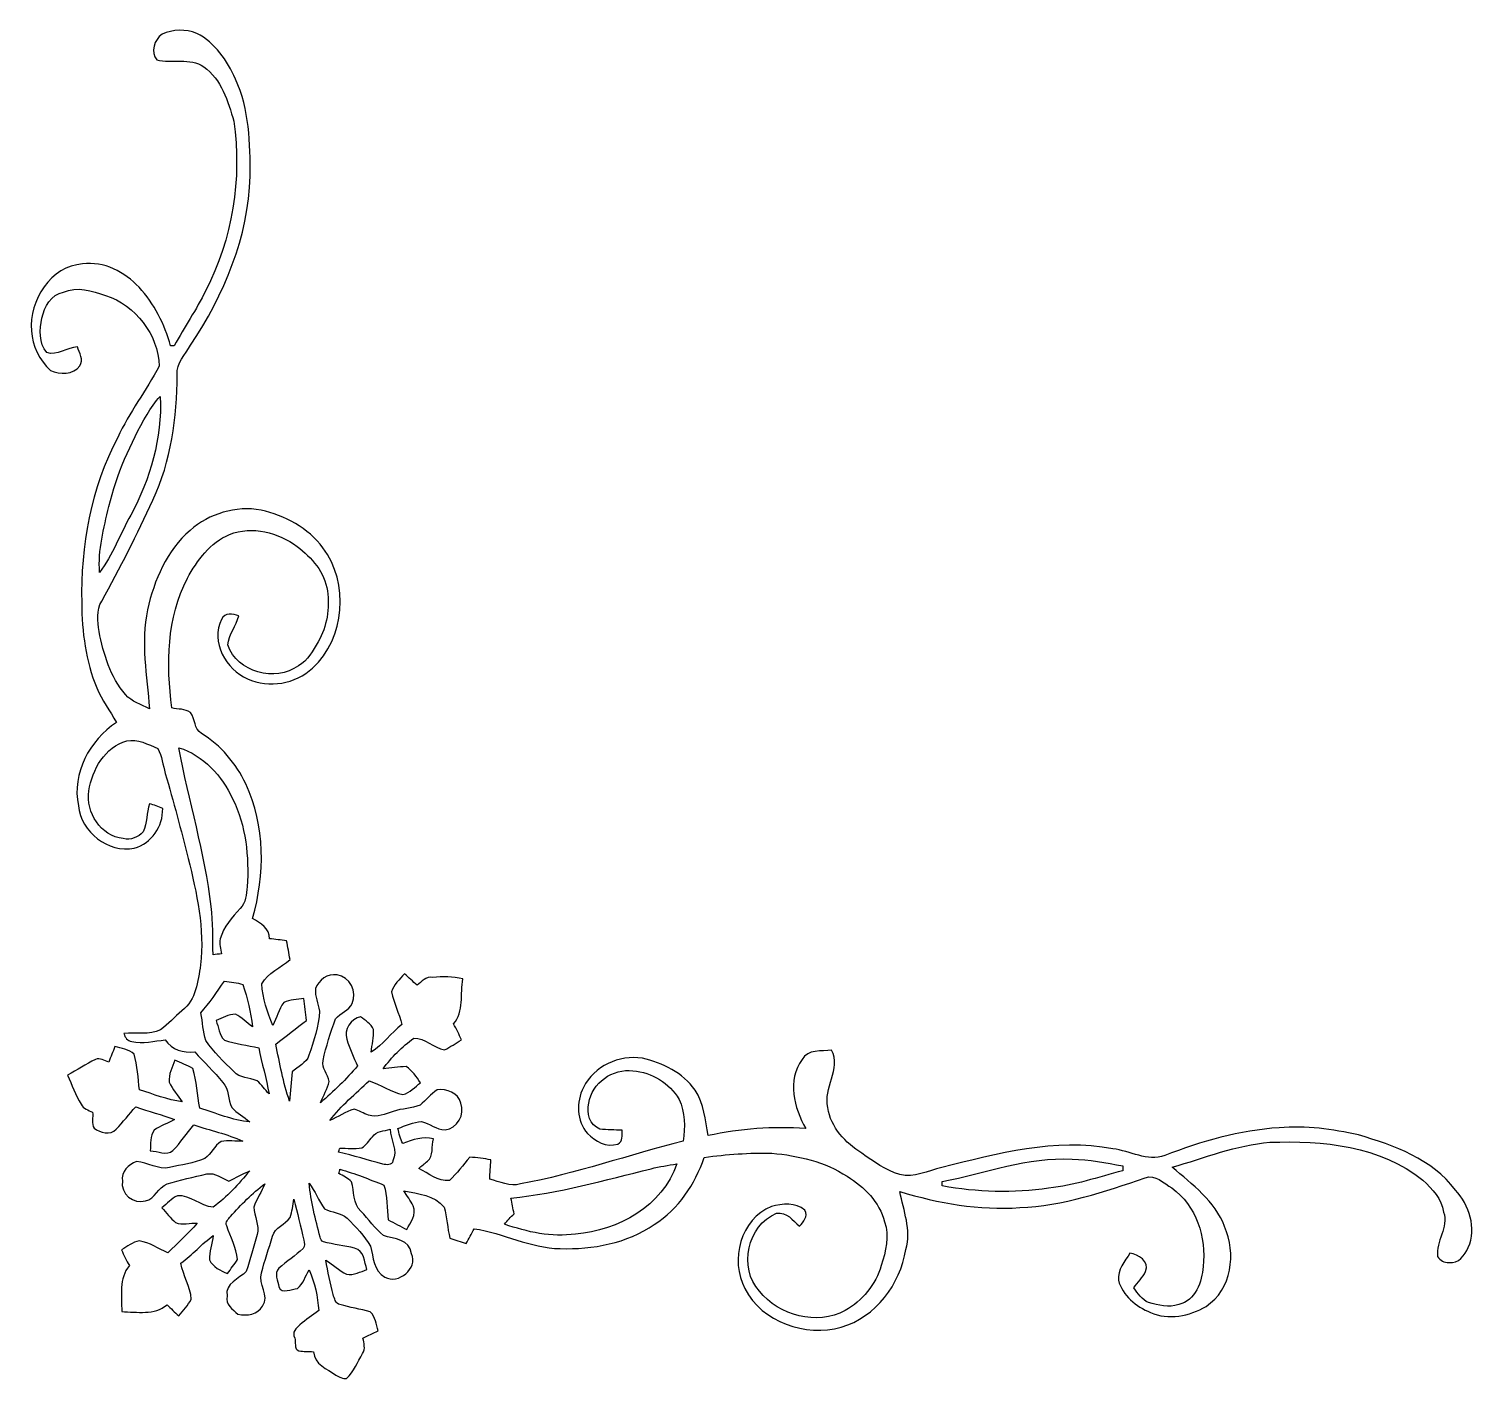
# Model space of a CAD drawing. Header units: centimetres. Extents: x -15.4 to 14.8, y -14.7 to 13.4.
import ezdxf

# ---------------------------------------------------------------- set-up
doc = ezdxf.new("R2010")
doc.units = ezdxf.units.CM
doc.header["$MEASUREMENT"] = 0
doc.layers.add('Layer 1', color=7, linetype='Continuous')

msp = doc.modelspace()

# ---------------------------------------------------------------- linework, layer by layer
at = {"layer": 'Layer 1', "color": 8}
for points, knots in [([(-12.63191, 13.33359), (-12.40931, 13.43977), (-12.13661, 13.44401), (-11.90872, 13.35087), (-11.90872, 13.35087), (-11.51996, 13.16002), (-11.27196, 12.78149), (-11.09874, 12.39837), (-11.09874, 12.39837), (-10.80594, 11.76831), (-10.78971, 11.05641), (-10.79394, 10.37484), (-10.79394, 10.37484), (-10.82569, 9.10202), (-11.33828, 7.8927), (-12.03431, 6.8453), (-12.03431, 6.8453), (-12.14614, 6.64951), (-12.33593, 6.47206), (-12.31688, 6.22617), (-12.31688, 6.22617), (-12.31971, 5.33541), (-12.44071, 4.42666), (-12.821, 3.6128), (-12.821, 3.6128), (-13.15685, 2.89948), (-13.50222, 2.19004), (-13.89168, 1.5046), (-13.89168, 1.5046), (-14.0081, 1.3148), (-13.97459, 1.07879), (-13.94566, 0.86924), (-13.94566, 0.86924), (-13.8557, 0.39934), (-13.71141, -0.07726), (-13.39568, -0.44838), (-13.39568, -0.44838), (-13.26127, -0.59267), (-13.06865, -0.65828), (-12.89614, -0.74366), (-12.89614, -0.74366), (-12.94306, -0.0568), (-13.08135, 0.63959), (-12.93389, 1.32362), (-12.93389, 1.32362), (-12.79666, 1.93993), (-12.53419, 2.5594), (-12.04666, 2.97991), (-12.04666, 2.97991), (-11.64802, 3.32987), (-11.08957, 3.49779), (-10.56569, 3.40254), (-10.56569, 3.40254), (-10.06828, 3.28718), (-9.58215, 3.03142), (-9.27241, 2.61585), (-9.27241, 2.61585), (-8.72349, 1.87713), (-8.80745, 0.73307), (-9.48796, 0.10442), (-9.48796, 0.10442), (-9.84532, -0.22789), (-10.39989, -0.31926), (-10.8458, -0.11924), (-10.8458, -0.11924), (-11.29806, 0.07232), (-11.62403, 0.65581), (-11.38908, 1.12219), (-11.38908, 1.12219), (-11.32417, 1.27353), (-11.15448, 1.23684), (-11.02995, 1.19874), (-11.02995, 1.19874), (-11.08216, 0.98496), (-11.24091, 0.81033), (-11.25996, 0.58737), (-11.25996, 0.58737), (-11.07052, 0.01658), (-10.2616, -0.19332), (-9.78641, 0.15416), (-9.78641, 0.15416), (-9.58991, 0.26317), (-9.47914, 0.46778), (-9.37048, 0.65581), (-9.37048, 0.65581), (-9.18704, 0.97402), (-9.13095, 1.35502), (-9.17963, 1.71591), (-9.17963, 1.71591), (-9.23184, 2.10926), (-9.51124, 2.40841), (-9.80793, 2.64442), (-9.80793, 2.64442), (-10.20727, 2.93194), (-10.74843, 3.08187), (-11.22151, 2.89419), (-11.22151, 2.89419), (-11.62579, 2.72662), (-11.89778, 2.35056), (-12.10239, 1.97944), (-12.10239, 1.97944), (-12.52855, 1.15041), (-12.55289, 0.17956), (-12.42519, -0.72566), (-12.42519, -0.72566), (-12.30101, -0.75741), (-12.14931, -0.74083), (-12.04101, -0.82303), (-12.04101, -0.82303), (-11.92742, -0.94862), (-11.97222, -1.17122), (-11.80677, -1.25695), (-11.80677, -1.25695), (-11.40319, -1.50918), (-11.08781, -1.88313), (-10.88355, -2.3114), (-10.88355, -2.3114), (-10.47715, -3.18488), (-10.47856, -4.20194), (-10.74138, -5.11775), (-10.74138, -5.11775), (-10.58016, -5.22217), (-10.38296, -5.32412), (-10.39036, -5.54249), (-10.39036, -5.54249), (-10.27077, -5.5559), (-10.15118, -5.57001), (-10.03159, -5.58482), (-10.03159, -5.58482), (-10.0076, -5.71394), (-9.98255, -5.84482), (-9.95927, -5.97464), (-9.95927, -5.97464), (-10.14977, -6.14821), (-10.42458, -6.25158), (-10.54947, -6.48547), (-10.54947, -6.48547), (-10.53606, -6.78109), (-10.42952, -7.07743), (-10.31769, -7.35118), (-10.31769, -7.35118), (-10.23726, -7.19561), (-10.19634, -7.01746), (-10.09262, -6.87564), (-10.09262, -6.87564), (-9.96103, -6.81531), (-9.81075, -6.81002), (-9.66893, -6.78744), (-9.66893, -6.78744), (-9.65129, -6.93984), (-9.63295, -7.09401), (-9.61355, -7.24711), (-9.61355, -7.24711), (-9.82839, -7.41151), (-10.04429, -7.5752), (-10.25596, -7.74418), (-10.25596, -7.74418), (-10.17764, -8.14352), (-10.1032, -8.54569), (-9.97091, -8.93198), (-9.97091, -8.93198), (-9.9508, -8.72807), (-9.93458, -8.52523), (-9.9187, -8.32203), (-9.9187, -8.32203), (-9.79629, -8.21584), (-9.62025, -8.14035), (-9.56522, -7.97454), (-9.56522, -7.97454), (-9.46326, -7.67609), (-9.35884, -7.372), (-9.34544, -7.05414), (-9.34544, -7.05414), (-9.36766, -6.89751), (-9.44633, -6.74546), (-9.42869, -6.5853), (-9.42869, -6.5853), (-9.35849, -6.40962), (-9.17998, -6.26322), (-8.97819, -6.2992), (-8.97819, -6.2992), (-8.71396, -6.33095), (-8.55028, -6.6548), (-8.66316, -6.89363), (-8.66316, -6.89363), (-8.73301, -7.04321), (-8.90799, -7.09224), (-9.00818, -7.21431), (-9.00818, -7.21431), (-9.11578, -7.49688), (-9.20538, -7.78969), (-9.27065, -8.08602), (-9.27065, -8.08602), (-9.3091, -8.24618), (-9.16446, -8.36895), (-9.14224, -8.51958), (-9.14224, -8.51958), (-9.1754, -8.67728), (-9.26783, -8.81486), (-9.32462, -8.96514), (-9.32462, -8.96514), (-9.0491, -8.72807), (-8.78664, -8.47337), (-8.54851, -8.19856), (-8.54851, -8.19856), (-8.63283, -8.01687), (-8.71784, -7.83414), (-8.77253, -7.64081), (-8.77253, -7.64081), (-8.84414, -7.44573), (-8.68327, -7.21007), (-8.48819, -7.17515), (-8.48819, -7.17515), (-8.39011, -7.24923), (-8.26911, -7.31908), (-8.21902, -7.43761), (-8.21902, -7.43761), (-8.20279, -7.59707), (-8.25535, -7.75476), (-8.26523, -7.91386), (-8.26523, -7.91386), (-8.02287, -7.75476), (-7.85671, -7.50923), (-7.62706, -7.3339), (-7.62706, -7.3339), (-7.68174, -7.10248), (-7.79639, -6.88658), (-7.83908, -6.65339), (-7.83908, -6.65339), (-7.79851, -6.49958), (-7.67256, -6.39022), (-7.56991, -6.27592), (-7.56991, -6.27592), (-7.48101, -6.35388), (-7.39528, -6.43608), (-7.30709, -6.51581), (-7.30709, -6.51581), (-7.21289, -6.43714), (-7.12294, -6.32742), (-6.98112, -6.35106), (-6.98112, -6.35106), (-6.77263, -6.32883), (-6.55955, -6.33554), (-6.35459, -6.3821), (-6.35459, -6.3821), (-6.40539, -6.69255), (-6.32742, -7.06226), (-6.5465, -7.3212), (-6.5465, -7.3212), (-6.48582, -7.42915), (-6.42761, -7.53816), (-6.38351, -7.65492), (-6.38351, -7.65492), (-6.50028, -7.72372), (-6.61141, -7.80239), (-6.73347, -7.8613), (-6.73347, -7.8613), (-6.96136, -7.82355), (-7.14516, -7.61083), (-7.37799, -7.61753), (-7.37799, -7.61753), (-7.61577, -7.80168), (-7.84366, -8.01299), (-8.01829, -8.26064), (-8.01829, -8.26064), (-7.85742, -8.24301), (-7.69761, -8.21549), (-7.53498, -8.21337), (-7.53498, -8.21337), (-7.40904, -8.29769), (-7.32084, -8.42504), (-7.23583, -8.54816), (-7.23583, -8.54816), (-7.35365, -8.63283), (-7.45561, -8.763), (-7.60201, -8.79263), (-7.60201, -8.79263), (-7.85213, -8.74642), (-8.06732, -8.59014), (-8.30756, -8.51076), (-8.30756, -8.51076), (-8.59331, -8.77394), (-8.89212, -9.02899), (-9.13236, -9.33626), (-9.13236, -9.33626), (-8.95844, -9.26641), (-8.80357, -9.15035), (-8.62224, -9.10167), (-8.62224, -9.10167), (-8.51394, -9.12178), (-8.42539, -9.19515), (-8.32026, -9.22549), (-8.32026, -9.22549), (-8.14388, -9.28582), (-7.97172, -9.19656), (-7.8045, -9.1507), (-7.8045, -9.1507), (-7.62529, -9.07874), (-7.41998, -9.09708), (-7.24535, -9.01453), (-7.24535, -9.01453), (-7.1187, -8.91822), (-7.02451, -8.78381), (-6.88799, -8.69915), (-6.88799, -8.69915), (-6.68726, -8.6681), (-6.44878, -8.76159), (-6.39657, -8.97361), (-6.39657, -8.97361), (-6.29638, -9.20856), (-6.47559, -9.50595), (-6.72359, -9.53452), (-6.72359, -9.53452), (-6.90245, -9.52465), (-7.0485, -9.40223), (-7.21713, -9.35814), (-7.21713, -9.35814), (-7.38893, -9.36978), (-7.55121, -9.44139), (-7.70925, -9.50489), (-7.70925, -9.50489), (-7.67821, -9.60367), (-7.66692, -9.72467), (-7.60624, -9.81569), (-7.60624, -9.81569), (-7.40093, -9.74055), (-7.18679, -9.6587), (-6.96383, -9.72114), (-6.96383, -9.72114), (-7.01005, -9.86896), (-6.96101, -10.07639), (-7.0933, -10.18857), (-7.0933, -10.18857), (-7.15116, -10.24008), (-7.21395, -10.28629), (-7.27287, -10.33674), (-7.27287, -10.33674), (-7.07002, -10.44328), (-6.87493, -10.60909), (-6.6294, -10.59145), (-6.6294, -10.59145), (-6.48053, -10.43693), (-6.34189, -10.27218), (-6.20924, -10.1032), (-6.20924, -10.1032), (-6.06037, -10.10849), (-5.9115, -10.12507), (-5.76651, -10.16071), (-5.76651, -10.16071), (-5.77603, -10.29476), (-5.78591, -10.42811), (-5.79261, -10.56322), (-5.79261, -10.56322), (-5.58024, -10.61297), (-5.37139, -10.72621), (-5.14668, -10.66059), (-5.14668, -10.66059), (-3.99415, -10.45351), (-2.88925, -10.04852), (-1.75366, -9.77018), (-1.75366, -9.77018), (-1.71274, -9.47808), (-1.70744, -9.16587), (-1.84009, -8.89529), (-1.84009, -8.89529), (-2.03623, -8.55169), (-2.40947, -8.32944), (-2.80106, -8.29874), (-2.80106, -8.29874), (-3.21663, -8.24724), (-3.66959, -8.54781), (-3.71934, -8.97749), (-3.71934, -8.97749), (-3.77578, -9.17363), (-3.70381, -9.44421), (-3.49285, -9.51442), (-3.49285, -9.51442), (-3.33904, -9.53594), (-3.18382, -9.53452), (-3.0293, -9.53982), (-3.0293, -9.53982), (-3.03283, -9.63859), (-3.00355, -9.78112), (-3.11961, -9.82768), (-3.11961, -9.82768), (-3.35209, -9.90459), (-3.59304, -9.773), (-3.74897, -9.60649), (-3.74897, -9.60649), (-3.97792, -9.35108), (-3.99133, -8.9468), (-3.83611, -8.65046), (-3.83611, -8.65046), (-3.61456, -8.19785), (-3.09316, -7.96537), (-2.60491, -8.03804), (-2.60491, -8.03804), (-2.18546, -8.13929), (-1.75789, -8.33684), (-1.50636, -8.70338), (-1.50636, -8.70338), (-1.31868, -8.98454), (-1.28729, -9.32709), (-1.23014, -9.65129), (-1.23014, -9.65129), (-0.56198, -9.50948), (0.12312, -9.45409), (0.80504, -9.5063), (0.80504, -9.5063), (0.55986, -9.07168), (0.41451, -8.50124), (0.72743, -8.06309), (0.72743, -8.06309), (0.85055, -7.84437), (1.13559, -7.89905), (1.34585, -7.86589), (1.34585, -7.86589), (1.55257, -8.26946), (1.16311, -8.65646), (1.26894, -9.06851), (1.26894, -9.06851), (1.32186, -9.48796), (1.63865, -9.80017), (1.97556, -10.02136), (1.97556, -10.02136), (2.22497, -10.19104), (2.47333, -10.37449), (2.76578, -10.46339), (2.76578, -10.46339), (3.06599, -10.53994), (3.35633, -10.3826), (3.64384, -10.32051), (3.64384, -10.32051), (4.80589, -10.02347), (6.00992, -9.70104), (7.21607, -9.92928), (7.21607, -9.92928), (7.57661, -9.96597), (7.93397, -10.20516), (8.29804, -10.06651), (8.29804, -10.06651), (9.06604, -9.77582), (9.86296, -9.53664), (10.6874, -9.48937), (10.6874, -9.48937), (11.24338, -9.43469), (11.79971, -9.52182), (12.34193, -9.63859), (12.34193, -9.63859), (13.08664, -9.85485), (13.88533, -10.13989), (14.36511, -10.78759), (14.36511, -10.78759), (14.65157, -11.10015), (14.81808, -11.58452), (14.63428, -11.98845), (14.63428, -11.98845), (14.56161, -12.14614), (14.43778, -12.33205), (14.23282, -12.29748), (14.23282, -12.29748), (14.13475, -12.31371), (14.04408, -12.25656), (13.99469, -12.17577), (13.99469, -12.17577), (13.95377, -11.85474), (14.22788, -11.5697), (14.11993, -11.24867), (14.11993, -11.24867), (14.08677, -10.97315), (13.87828, -10.76713), (13.68778, -10.58369), (13.68778, -10.58369), (12.80336, -9.86684), (11.59192, -9.74725), (10.49443, -9.79241), (10.49443, -9.79241), (9.79099, -9.85167), (9.12812, -10.11484), (8.45644, -10.31311), (8.45644, -10.31311), (8.8713, -10.67153), (9.35002, -11.01619), (9.54899, -11.55065), (9.54899, -11.55065), (9.79417, -12.10839), (9.70209, -12.86334), (9.16093, -13.21611), (9.16093, -13.21611), (8.8198, -13.41967), (8.37247, -13.5128), (7.99959, -13.34241), (7.99959, -13.34241), (7.70008, -13.22423), (7.41821, -12.99104), (7.33213, -12.67037), (7.33213, -12.67037), (7.31097, -12.45517), (7.46972, -12.27349), (7.57308, -12.10239), (7.57308, -12.10239), (7.74312, -12.13803), (7.98618, -12.26785), (7.89869, -12.48833), (7.89869, -12.48833), (7.83696, -12.61604), (7.73359, -12.71764), (7.6521, -12.83264), (7.6521, -12.83264), (7.74524, -12.9413), (7.82038, -13.08488), (7.96325, -13.13427), (7.96325, -13.13427), (8.16292, -13.19283), (8.38517, -13.25351), (8.59014, -13.17519), (8.59014, -13.17519), (8.93762, -13.09899), (9.07979, -12.70035), (9.10167, -12.38462), (9.10167, -12.38462), (9.1694, -11.77607), (8.95773, -11.11109), (8.44656, -10.74561), (8.44656, -10.74561), (8.28075, -10.65107), (8.1026, -10.44787), (7.89164, -10.53147), (7.89164, -10.53147), (7.04462, -10.82992), (6.17784, -11.11391), (5.27332, -11.15554), (5.27332, -11.15554), (4.42489, -11.2141), (3.57787, -11.06452), (2.7686, -10.81934), (2.7686, -10.81934), (2.84833, -11.21692), (3.01096, -11.6205), (2.8956, -12.02902), (2.8956, -12.02902), (2.77389, -12.75468), (2.27118, -13.44048), (1.54728, -13.64932), (1.54728, -13.64932), (0.80469, -13.85746), (-0.10336, -13.55337), (-0.46284, -12.8457), (-0.46284, -12.8457), (-0.78105, -12.25762), (-0.56162, -11.39014), (0.0889, -11.13155), (0.0889, -11.13155), (0.31785, -11.06981), (0.59196, -11.04582), (0.78775, -11.2074), (0.78775, -11.2074), (0.85407, -11.33934), (0.76412, -11.45575), (0.67275, -11.54359), (0.67275, -11.54359), (0.53269, -11.42718), (0.41099, -11.2335), (0.19791, -11.27407), (0.19791, -11.27407), (-0.41734, -11.51749), (-0.60149, -12.41601), (-0.16263, -12.89826), (-0.16263, -12.89826), (0.24871, -13.4112), (1.03928, -13.62146), (1.62807, -13.30325), (1.62807, -13.30325), (1.98684, -13.10076), (2.26342, -12.75962), (2.38301, -12.36486), (2.38301, -12.36486), (2.47227, -12.07241), (2.56187, -11.74926), (2.44898, -11.4494), (2.44898, -11.4494), (2.34668, -11.03595), (2.02318, -10.71915), (1.67111, -10.50219), (1.67111, -10.50219), (1.20579, -10.19704), (0.64629, -10.07004), (0.09913, -10.01924), (0.09913, -10.01924), (-0.37289, -10.00866), (-0.84561, -10.04217), (-1.31269, -10.10673), (-1.31269, -10.10673), (-1.50566, -10.66694), (-1.84891, -11.18623), (-2.35585, -11.50691), (-2.35585, -11.50691), (-2.927, -11.90096), (-3.63855, -12.03184), (-4.32223, -12.00997), (-4.32223, -12.00997), (-4.94771, -12.00397), (-5.50545, -11.68012), (-6.11611, -11.59581), (-6.11611, -11.59581), (-6.17008, -11.70093), (-6.22406, -11.80606), (-6.28509, -11.90731), (-6.28509, -11.90731), (-6.39798, -11.86886), (-6.51051, -11.83146), (-6.6234, -11.79512), (-6.6234, -11.79512), (-6.67456, -11.58064), (-6.68761, -11.35768), (-6.7437, -11.14496), (-6.7437, -11.14496), (-6.93808, -10.89201), (-7.29474, -10.86979), (-7.5819, -10.80452), (-7.5819, -10.80452), (-7.51875, -10.91036), (-7.4422, -11.00878), (-7.38717, -11.11991), (-7.38717, -11.11991), (-7.31908, -11.30159), (-7.43973, -11.46316), (-7.52334, -11.61239), (-7.52334, -11.61239), (-7.65387, -11.54783), (-7.78157, -11.47833), (-7.90998, -11.41024), (-7.90998, -11.41024), (-7.93962, -11.16894), (-7.92339, -10.91565), (-8.00241, -10.68423), (-8.00241, -10.68423), (-8.30227, -10.56252), (-8.60637, -10.44399), (-8.91822, -10.35473), (-8.91822, -10.35473), (-8.92351, -10.3759), (-8.93374, -10.41859), (-8.93868, -10.44011), (-8.93868, -10.44011), (-8.85296, -10.49761), (-8.75453, -10.54171), (-8.67869, -10.61367), (-8.67869, -10.61367), (-8.61519, -10.81934), (-8.65223, -11.0677), (-8.48007, -11.23033), (-8.48007, -11.23033), (-8.32626, -11.40178), (-8.1848, -11.5891), (-8.01017, -11.73974), (-8.01017, -11.73974), (-7.7918, -11.8043), (-7.45561, -11.81841), (-7.42562, -12.11827), (-7.42562, -12.11827), (-7.28204, -12.42554), (-7.69902, -12.76667), (-7.9823, -12.60546), (-7.9823, -12.60546), (-8.21761, -12.48304), (-8.22113, -12.18318), (-8.27723, -11.96093), (-8.27723, -11.96093), (-8.4141, -11.74644), (-8.58238, -11.551), (-8.76864, -11.37779), (-8.76864, -11.37779), (-8.89706, -11.25291), (-9.08967, -11.26137), (-9.2389, -11.17776), (-9.2389, -11.17776), (-9.37048, -11.01619), (-9.43328, -10.80911), (-9.5631, -10.64507), (-9.5631, -10.64507), (-9.52429, -11.02642), (-9.42763, -11.39931), (-9.33097, -11.76937), (-9.33097, -11.76937), (-9.31757, -11.80536), (-9.30557, -11.85721), (-9.26148, -11.86815), (-9.26148, -11.86815), (-9.0491, -11.93024), (-8.82544, -11.94329), (-8.61236, -12.00432), (-8.61236, -12.00432), (-8.41199, -12.0463), (-8.40881, -12.29184), (-8.35378, -12.44882), (-8.35378, -12.44882), (-8.49277, -12.4908), (-8.62718, -12.57335), (-8.77888, -12.54548), (-8.77888, -12.54548), (-8.9348, -12.46717), (-9.06321, -12.34334), (-9.21314, -12.25515), (-9.21314, -12.25515), (-9.17293, -12.49645), (-9.11331, -12.73316), (-9.05828, -12.97164), (-9.05828, -12.97164), (-9.03429, -13.05031), (-9.01206, -13.15755), (-8.91858, -13.18013), (-8.91858, -13.18013), (-8.70867, -13.23834), (-8.49242, -13.26903), (-8.28393, -13.33288), (-8.28393, -13.33288), (-8.17633, -13.43272), (-8.16187, -13.59288), (-8.11918, -13.72658), (-8.11918, -13.72658), (-8.22572, -13.77562), (-8.33191, -13.82642), (-8.43739, -13.87792), (-8.43739, -13.87792), (-8.41904, -13.98446), (-8.37777, -14.10406), (-8.44515, -14.20319), (-8.44515, -14.20319), (-8.55239, -14.37711), (-8.63036, -14.57678), (-8.77958, -14.72036), (-8.77958, -14.72036), (-8.86107, -14.73271), (-8.93516, -14.68826), (-9.00254, -14.6498), (-9.00254, -14.6498), (-9.19057, -14.52351), (-9.4488, -14.42861), (-9.47138, -14.16297), (-9.47138, -14.16297), (-9.57263, -14.1538), (-9.67599, -14.16685), (-9.77512, -14.1411), (-9.77512, -14.1411), (-9.88378, -14.12134), (-9.83192, -13.93366), (-9.86155, -13.8811), (-9.86155, -13.8811), (-9.92823, -13.75022), (-9.83298, -13.67014), (-9.7536, -13.60099), (-9.7536, -13.60099), (-9.62801, -13.49551), (-9.49396, -13.40097), (-9.36131, -13.30501), (-9.36131, -13.30501), (-9.37824, -13.0108), (-9.44527, -12.72469), (-9.56275, -12.45482), (-9.56275, -12.45482), (-9.64283, -12.58252), (-9.67775, -12.75009), (-9.80581, -12.84111), (-9.80581, -12.84111), (-9.91658, -12.84499), (-10.13707, -12.97446), (-10.19528, -12.80724), (-10.19528, -12.80724), (-10.2108, -12.69047), (-10.29935, -12.52396), (-10.19175, -12.42201), (-10.19175, -12.42201), (-10.03547, -12.27067), (-9.84356, -12.15919), (-9.68869, -12.00679), (-9.68869, -12.00679), (-9.64142, -11.95952), (-9.66611, -11.88932), (-9.67352, -11.83252), (-9.67352, -11.83252), (-9.73773, -11.54748), (-9.80687, -11.26384), (-9.87919, -10.98091), (-9.87919, -10.98091), (-9.90459, -11.1065), (-9.91341, -11.23738), (-9.9568, -11.35909), (-9.9568, -11.35909), (-10.06158, -11.5062), (-10.27359, -11.56652), (-10.32651, -11.75279), (-10.32651, -11.75279), (-10.4013, -12.00856), (-10.49126, -12.25973), (-10.55688, -12.51832), (-10.55688, -12.51832), (-10.62955, -12.7508), (-10.37555, -12.99316), (-10.53359, -13.20871), (-10.53359, -13.20871), (-10.6366, -13.38968), (-10.85497, -13.41931), (-11.04653, -13.38121), (-11.04653, -13.38121), (-11.15483, -13.27997), (-11.32099, -13.17978), (-11.27125, -12.99951), (-11.27125, -12.99951), (-11.33087, -12.72646), (-11.01796, -12.64744), (-10.87296, -12.48622), (-10.87296, -12.48622), (-10.78971, -12.23222), (-10.71492, -11.97575), (-10.64613, -11.71751), (-10.64613, -11.71751), (-10.59356, -11.52349), (-10.70751, -11.3351), (-10.71351, -11.14319), (-10.71351, -11.14319), (-10.6613, -10.97139), (-10.54911, -10.82499), (-10.48632, -10.65742), (-10.48632, -10.65742), (-10.74808, -10.85956), (-10.98479, -11.09274), (-11.20458, -11.33969), (-11.20458, -11.33969), (-11.24691, -11.39472), (-11.31605, -11.45999), (-11.28219, -11.53619), (-11.28219, -11.53619), (-11.19858, -11.76796), (-11.08781, -11.99197), (-11.05429, -12.23927), (-11.05429, -12.23927), (-11.12485, -12.33558), (-11.19434, -12.43295), (-11.26349, -12.53102), (-11.26349, -12.53102), (-11.40954, -12.47316), (-11.57041, -12.3952), (-11.64202, -12.24597), (-11.64202, -12.24597), (-11.65331, -12.07417), (-11.58487, -11.90801), (-11.56194, -11.73939), (-11.56194, -11.73939), (-11.80148, -11.91436), (-12.00115, -12.13591), (-12.2361, -12.31688), (-12.2361, -12.31688), (-12.19447, -12.57476), (-12.03607, -12.80407), (-12.0209, -13.06548), (-12.0209, -13.06548), (-12.08687, -13.19459), (-12.18953, -13.30431), (-12.28337, -13.41543), (-12.28337, -13.41543), (-12.36592, -13.33959), (-12.44565, -13.26092), (-12.52643, -13.18331), (-12.52643, -13.18331), (-12.79137, -13.40344), (-13.15332, -13.33429), (-13.47258, -13.32477), (-13.47258, -13.32477), (-13.47188, -13.00198), (-13.53573, -12.62839), (-13.31419, -12.36486), (-13.31419, -12.36486), (-13.37381, -12.25832), (-13.43166, -12.15002), (-13.47505, -12.03607), (-13.47505, -12.03607), (-13.3544, -11.97469), (-13.24751, -11.86886), (-13.10958, -11.85157), (-13.10958, -11.85157), (-12.89085, -11.88085), (-12.70706, -12.01596), (-12.50809, -12.10134), (-12.50809, -12.10134), (-12.30559, -11.8939), (-12.08934, -11.69952), (-11.89778, -11.48186), (-11.89778, -11.48186), (-12.04454, -11.46387), (-12.20858, -11.52948), (-12.34899, -11.46634), (-12.34899, -11.46634), (-12.45447, -11.37356), (-12.54054, -11.26243), (-12.63403, -11.15871), (-12.63403, -11.15871), (-12.5282, -11.07228), (-12.43295, -10.96857), (-12.30983, -10.90648), (-12.30983, -10.90648), (-12.03713, -10.89342), (-11.83146, -11.12273), (-11.56617, -11.14637), (-11.56617, -11.14637), (-11.27619, -10.93329), (-11.03136, -10.66236), (-10.8017, -10.38719), (-10.8017, -10.38719), (-10.95022, -10.45245), (-11.09274, -10.52936), (-11.23668, -10.60415), (-11.23668, -10.60415), (-11.38238, -10.53536), (-11.52772, -10.42), (-11.69776, -10.45351), (-11.69776, -10.45351), (-11.97716, -10.50678), (-12.25091, -10.58792), (-12.52538, -10.662), (-12.52538, -10.662), (-12.71341, -10.72656), (-12.77232, -10.98056), (-12.97905, -11.0109), (-12.97905, -11.0109), (-13.22458, -11.10368), (-13.50539, -10.85321), (-13.45883, -10.60132), (-13.45883, -10.60132), (-13.48811, -10.40836), (-13.33324, -10.24608), (-13.16179, -10.19563), (-13.16179, -10.19563), (-12.92895, -10.20798), (-12.7127, -10.36779), (-12.47458, -10.31981), (-12.47458, -10.31981), (-12.2301, -10.25737), (-11.96975, -10.23761), (-11.73939, -10.12825), (-11.73939, -10.12825), (-11.60039, -10.039), (-11.54254, -9.85943), (-11.3986, -9.77618), (-11.3986, -9.77618), (-11.24938, -9.7476), (-11.09557, -9.77618), (-10.94458, -9.76912), (-10.94458, -9.76912), (-11.27301, -9.61813), (-11.62861, -9.54158), (-11.97081, -9.4294), (-11.97081, -9.4294), (-12.11792, -9.60473), (-12.24598, -9.7977), (-12.40331, -9.96421), (-12.40331, -9.96421), (-12.53949, -10.07745), (-12.72187, -9.97832), (-12.87745, -9.96703), (-12.87745, -9.96703), (-12.86616, -9.82486), (-12.88486, -9.65729), (-12.79454, -9.53911), (-12.79454, -9.53911), (-12.66825, -9.43857), (-12.50456, -9.40223), (-12.3698, -9.3151), (-12.3698, -9.3151), (-12.63897, -9.22267), (-12.91202, -9.14259), (-13.18119, -9.05087), (-13.18119, -9.05087), (-13.32336, -9.20115), (-13.44401, -9.37154), (-13.58865, -9.51971), (-13.58865, -9.51971), (-13.71141, -9.65376), (-13.92096, -9.58991), (-14.04796, -9.49784), (-14.04796, -9.49784), (-14.11323, -9.40117), (-14.0656, -9.26818), (-14.08218, -9.16164), (-14.08218, -9.16164), (-14.17108, -9.12424), (-14.27198, -9.08791), (-14.31996, -8.9976), (-14.31996, -8.9976), (-14.43426, -8.80428), (-14.51681, -8.59437), (-14.60394, -8.388), (-14.60394, -8.388), (-14.40603, -8.28675), (-14.22329, -8.15587), (-14.02045, -8.06415), (-14.02045, -8.06415), (-13.9259, -8.01793), (-13.83136, -8.08955), (-13.74352, -8.11953), (-13.74352, -8.11953), (-13.70013, -8.01053), (-13.65779, -7.90116), (-13.61652, -7.7918), (-13.61652, -7.7918), (-13.47823, -7.82849), (-13.32618, -7.85777), (-13.21118, -7.95091), (-13.21118, -7.95091), (-13.14697, -8.19467), (-13.13356, -8.44762), (-13.10217, -8.69703), (-13.10217, -8.69703), (-12.8083, -8.79122), (-12.51832, -8.90305), (-12.21211, -8.94962), (-12.21211, -8.94962), (-12.3003, -8.81098), (-12.41601, -8.68786), (-12.47951, -8.53546), (-12.47951, -8.53546), (-12.49715, -8.37283), (-12.42095, -8.22678), (-12.36416, -8.08108), (-12.36416, -8.08108), (-12.23927, -8.13541), (-12.10628, -8.17668), (-11.99198, -8.25253), (-11.99198, -8.25253), (-11.90554, -8.51958), (-11.90343, -8.8071), (-11.84169, -9.08121), (-11.84169, -9.08121), (-11.49773, -9.18633), (-11.16189, -9.33274), (-10.79994, -9.36554), (-10.79994, -9.36554), (-10.92165, -9.26112), (-11.06629, -9.18351), (-11.17706, -9.06745), (-11.17706, -9.06745), (-11.25326, -8.89811), (-11.23421, -8.68786), (-11.36086, -8.54075), (-11.36086, -8.54075), (-11.54395, -8.31709), (-11.75844, -8.12165), (-11.94894, -7.90469), (-11.94894, -7.90469), (-12.1853, -7.93291), (-12.42695, -7.86412), (-12.5663, -7.65351), (-12.5663, -7.65351), (-12.79596, -7.67997), (-13.03267, -7.73853), (-13.26198, -7.6902), (-13.26198, -7.6902), (-13.35088, -7.67715), (-13.40661, -7.60412), (-13.42743, -7.52193), (-13.42743, -7.52193), (-13.17554, -7.49794), (-12.90073, -7.55826), (-12.66261, -7.44432), (-12.66261, -7.44432), (-12.49962, -7.32861), (-12.37051, -7.17056), (-12.21528, -7.04497), (-12.21528, -7.04497), (-11.91719, -6.81955), (-11.88473, -6.42832), (-11.82688, -6.09071), (-11.82688, -6.09071), (-11.74115, -5.34), (-11.90766, -4.59105), (-12.08546, -3.86574), (-12.08546, -3.86574), (-12.23645, -3.27307), (-12.39344, -2.68182), (-12.56312, -2.09409), (-12.56312, -2.09409), (-12.61463, -1.91982), (-12.63156, -1.73214), (-12.7187, -1.57092), (-12.7187, -1.57092), (-12.9219, -1.48625), (-13.1385, -1.37019), (-13.36604, -1.41252), (-13.36604, -1.41252), (-13.82324, -1.53952), (-14.09206, -2.01189), (-14.15838, -2.45674), (-14.15838, -2.45674), (-14.23035, -2.90971), (-13.90791, -3.40007), (-13.44224, -3.45334), (-13.44224, -3.45334), (-13.28455, -3.50273), (-13.13109, -3.41806), (-13.02244, -3.31223), (-13.02244, -3.31223), (-12.94941, -3.12349), (-12.95083, -2.91853), (-12.89226, -2.72732), (-12.89226, -2.72732), (-12.79666, -2.74779), (-12.70706, -2.78871), (-12.6178, -2.82787), (-12.6178, -2.82787), (-12.60828, -3.20111), (-12.85134, -3.54577), (-13.21047, -3.65478), (-13.21047, -3.65478), (-13.75869, -3.75673), (-14.31996, -3.31858), (-14.37887, -2.76789), (-14.37887, -2.76789), (-14.52033, -2.08456), (-14.14286, -1.40159), (-13.58159, -1.02905), (-13.58159, -1.02905), (-13.72235, -0.79093), (-13.88322, -0.56339), (-13.99505, -0.30974), (-13.99505, -0.30974), (-14.22153, 0.25118), (-14.30726, 0.86148), (-14.30796, 1.46368), (-14.30796, 1.46368), (-14.33442, 2.65042), (-14.11993, 3.86186), (-13.55725, 4.91596), (-13.55725, 4.91596), (-13.31948, 5.44195), (-12.954, 5.89739), (-12.69365, 6.40891), (-12.69365, 6.40891), (-12.70776, 7.06826), (-13.18789, 7.67927), (-13.81231, 7.88247), (-13.81231, 7.88247), (-14.09065, 7.97948), (-14.40603, 8.07967), (-14.69143, 7.95055), (-14.69143, 7.95055), (-14.9479, 7.89905), (-15.09042, 7.64893), (-15.13769, 7.41151), (-15.13769, 7.41151), (-15.18532, 7.17127), (-15.21037, 6.89116), (-15.03892, 6.69043), (-15.03892, 6.69043), (-14.82584, 6.61423), (-14.61135, 6.79591), (-14.39933, 6.80755), (-14.39933, 6.80755), (-14.35523, 6.68479), (-14.26281, 6.53838), (-14.35065, 6.4135), (-14.35065, 6.4135), (-14.48188, 6.22371), (-14.76728, 6.23182), (-14.96131, 6.31402), (-14.96131, 6.31402), (-15.18638, 6.52815), (-15.34513, 6.82942), (-15.35677, 7.14481), (-15.35677, 7.14481), (-15.40969, 7.77028), (-14.95813, 8.503), (-14.28926, 8.53899), (-14.28926, 8.53899), (-13.84512, 8.60425), (-13.40908, 8.37001), (-13.1124, 8.05427), (-13.1124, 8.05427), (-12.79278, 7.71172), (-12.57794, 7.27922), (-12.45235, 6.83013), (-12.45235, 6.83013), (-12.43365, 6.83084), (-12.39696, 6.83225), (-12.37827, 6.83295), (-12.37827, 6.83295), (-12.16872, 7.22207), (-11.91119, 7.58437), (-11.72069, 7.98407), (-11.72069, 7.98407), (-11.15766, 9.06039), (-10.96257, 10.32016), (-11.13402, 11.51925), (-11.13402, 11.51925), (-11.25784, 11.92883), (-11.38908, 12.39732), (-11.7602, 12.65308), (-11.7602, 12.65308), (-12.04842, 12.85769), (-12.42201, 12.71729), (-12.74304, 12.79807), (-12.74304, 12.79807), (-12.86898, 12.95753), (-12.79772, 13.22705), (-12.63191, 13.33359), (-12.63191, 13.33359), (-12.63191, 13.33359), (-12.63191, 13.33359), (-12.63191, 13.33359)], [0, 0, 0, 0, 0.00330033, 0.00330033, 0.00330033, 0.00330033, 0.00660066, 0.00660066, 0.00660066, 0.00660066, 0.00990099, 0.00990099, 0.00990099, 0.00990099, 0.01320132, 0.01320132, 0.01320132, 0.01320132, 0.01650165, 0.01650165, 0.01650165, 0.01650165, 0.01980198, 0.01980198, 0.01980198, 0.01980198, 0.02310231, 0.02310231, 0.02310231, 0.02310231, 0.02640264, 0.02640264, 0.02640264, 0.02640264, 0.02970297, 0.02970297, 0.02970297, 0.02970297, 0.0330033, 0.0330033, 0.0330033, 0.0330033, 0.03630363, 0.03630363, 0.03630363, 0.03630363, 0.03960396, 0.03960396, 0.03960396, 0.03960396, 0.04290429, 0.04290429, 0.04290429, 0.04290429, 0.04620462, 0.04620462, 0.04620462, 0.04620462, 0.04950495, 0.04950495, 0.04950495, 0.04950495, 0.05280528, 0.05280528, 0.05280528, 0.05280528, 0.05610561, 0.05610561, 0.05610561, 0.05610561, 0.05940594, 0.05940594, 0.05940594, 0.05940594, 0.06270627, 0.06270627, 0.06270627, 0.06270627, 0.0660066, 0.0660066, 0.0660066, 0.0660066, 0.06930693, 0.06930693, 0.06930693, 0.06930693, 0.07260726, 0.07260726, 0.07260726, 0.07260726, 0.07590759, 0.07590759, 0.07590759, 0.07590759, 0.07920792, 0.07920792, 0.07920792, 0.07920792, 0.08250825, 0.08250825, 0.08250825, 0.08250825, 0.08580858, 0.08580858, 0.08580858, 0.08580858, 0.08910891, 0.08910891, 0.08910891, 0.08910891, 0.09240924, 0.09240924, 0.09240924, 0.09240924, 0.09570957, 0.09570957, 0.09570957, 0.09570957, 0.0990099, 0.0990099, 0.0990099, 0.0990099, 0.10231023, 0.10231023, 0.10231023, 0.10231023, 0.10561056, 0.10561056, 0.10561056, 0.10561056, 0.10891089, 0.10891089, 0.10891089, 0.10891089, 0.11221122, 0.11221122, 0.11221122, 0.11221122, 0.11551155, 0.11551155, 0.11551155, 0.11551155, 0.11881188, 0.11881188, 0.11881188, 0.11881188, 0.12211221, 0.12211221, 0.12211221, 0.12211221, 0.12541254, 0.12541254, 0.12541254, 0.12541254, 0.12871287, 0.12871287, 0.12871287, 0.12871287, 0.1320132, 0.1320132, 0.1320132, 0.1320132, 0.13531353, 0.13531353, 0.13531353, 0.13531353, 0.13861386, 0.13861386, 0.13861386, 0.13861386, 0.14191419, 0.14191419, 0.14191419, 0.14191419, 0.14521452, 0.14521452, 0.14521452, 0.14521452, 0.14851485, 0.14851485, 0.14851485, 0.14851485, 0.15181518, 0.15181518, 0.15181518, 0.15181518, 0.15511551, 0.15511551, 0.15511551, 0.15511551, 0.15841584, 0.15841584, 0.15841584, 0.15841584, 0.16171617, 0.16171617, 0.16171617, 0.16171617, 0.1650165, 0.1650165, 0.1650165, 0.1650165, 0.16831683, 0.16831683, 0.16831683, 0.16831683, 0.17161716, 0.17161716, 0.17161716, 0.17161716, 0.17491749, 0.17491749, 0.17491749, 0.17491749, 0.17821782, 0.17821782, 0.17821782, 0.17821782, 0.18151815, 0.18151815, 0.18151815, 0.18151815, 0.18481848, 0.18481848, 0.18481848, 0.18481848, 0.18811881, 0.18811881, 0.18811881, 0.18811881, 0.19141914, 0.19141914, 0.19141914, 0.19141914, 0.19471947, 0.19471947, 0.19471947, 0.19471947, 0.1980198, 0.1980198, 0.1980198, 0.1980198, 0.20132013, 0.20132013, 0.20132013, 0.20132013, 0.20462046, 0.20462046, 0.20462046, 0.20462046, 0.20792079, 0.20792079, 0.20792079, 0.20792079, 0.21122112, 0.21122112, 0.21122112, 0.21122112, 0.21452145, 0.21452145, 0.21452145, 0.21452145, 0.21782178, 0.21782178, 0.21782178, 0.21782178, 0.22112211, 0.22112211, 0.22112211, 0.22112211, 0.22442244, 0.22442244, 0.22442244, 0.22442244, 0.22772277, 0.22772277, 0.22772277, 0.22772277, 0.2310231, 0.2310231, 0.2310231, 0.2310231, 0.23432343, 0.23432343, 0.23432343, 0.23432343, 0.23762376, 0.23762376, 0.23762376, 0.23762376, 0.24092409, 0.24092409, 0.24092409, 0.24092409, 0.24422442, 0.24422442, 0.24422442, 0.24422442, 0.24752475, 0.24752475, 0.24752475, 0.24752475, 0.25082508, 0.25082508, 0.25082508, 0.25082508, 0.25412541, 0.25412541, 0.25412541, 0.25412541, 0.25742574, 0.25742574, 0.25742574, 0.25742574, 0.26072607, 0.26072607, 0.26072607, 0.26072607, 0.2640264, 0.2640264, 0.2640264, 0.2640264, 0.26732673, 0.26732673, 0.26732673, 0.26732673, 0.27062706, 0.27062706, 0.27062706, 0.27062706, 0.27392739, 0.27392739, 0.27392739, 0.27392739, 0.27722772, 0.27722772, 0.27722772, 0.27722772, 0.28052805, 0.28052805, 0.28052805, 0.28052805, 0.28382838, 0.28382838, 0.28382838, 0.28382838, 0.28712871, 0.28712871, 0.28712871, 0.28712871, 0.29042904, 0.29042904, 0.29042904, 0.29042904, 0.29372937, 0.29372937, 0.29372937, 0.29372937, 0.2970297, 0.2970297, 0.2970297, 0.2970297, 0.30033003, 0.30033003, 0.30033003, 0.30033003, 0.30363036, 0.30363036, 0.30363036, 0.30363036, 0.30693069, 0.30693069, 0.30693069, 0.30693069, 0.31023102, 0.31023102, 0.31023102, 0.31023102, 0.31353135, 0.31353135, 0.31353135, 0.31353135, 0.31683168, 0.31683168, 0.31683168, 0.31683168, 0.32013201, 0.32013201, 0.32013201, 0.32013201, 0.32343234, 0.32343234, 0.32343234, 0.32343234, 0.32673267, 0.32673267, 0.32673267, 0.32673267, 0.330033, 0.330033, 0.330033, 0.330033, 0.33333333, 0.33333333, 0.33333333, 0.33333333, 0.33663366, 0.33663366, 0.33663366, 0.33663366, 0.33993399, 0.33993399, 0.33993399, 0.33993399, 0.34323432, 0.34323432, 0.34323432, 0.34323432, 0.34653465, 0.34653465, 0.34653465, 0.34653465, 0.34983498, 0.34983498, 0.34983498, 0.34983498, 0.35313531, 0.35313531, 0.35313531, 0.35313531, 0.35643564, 0.35643564, 0.35643564, 0.35643564, 0.35973597, 0.35973597, 0.35973597, 0.35973597, 0.3630363, 0.3630363, 0.3630363, 0.3630363, 0.36633663, 0.36633663, 0.36633663, 0.36633663, 0.36963696, 0.36963696, 0.36963696, 0.36963696, 0.37293729, 0.37293729, 0.37293729, 0.37293729, 0.37623762, 0.37623762, 0.37623762, 0.37623762, 0.37953795, 0.37953795, 0.37953795, 0.37953795, 0.38283828, 0.38283828, 0.38283828, 0.38283828, 0.38613861, 0.38613861, 0.38613861, 0.38613861, 0.38943894, 0.38943894, 0.38943894, 0.38943894, 0.39273927, 0.39273927, 0.39273927, 0.39273927, 0.3960396, 0.3960396, 0.3960396, 0.3960396, 0.39933993, 0.39933993, 0.39933993, 0.39933993, 0.40264026, 0.40264026, 0.40264026, 0.40264026, 0.40594059, 0.40594059, 0.40594059, 0.40594059, 0.40924092, 0.40924092, 0.40924092, 0.40924092, 0.41254125, 0.41254125, 0.41254125, 0.41254125, 0.41584158, 0.41584158, 0.41584158, 0.41584158, 0.41914191, 0.41914191, 0.41914191, 0.41914191, 0.42244224, 0.42244224, 0.42244224, 0.42244224, 0.42574257, 0.42574257, 0.42574257, 0.42574257, 0.4290429, 0.4290429, 0.4290429, 0.4290429, 0.43234323, 0.43234323, 0.43234323, 0.43234323, 0.43564356, 0.43564356, 0.43564356, 0.43564356, 0.43894389, 0.43894389, 0.43894389, 0.43894389, 0.44224422, 0.44224422, 0.44224422, 0.44224422, 0.44554455, 0.44554455, 0.44554455, 0.44554455, 0.44884488, 0.44884488, 0.44884488, 0.44884488, 0.45214521, 0.45214521, 0.45214521, 0.45214521, 0.45544554, 0.45544554, 0.45544554, 0.45544554, 0.45874587, 0.45874587, 0.45874587, 0.45874587, 0.4620462, 0.4620462, 0.4620462, 0.4620462, 0.46534653, 0.46534653, 0.46534653, 0.46534653, 0.46864686, 0.46864686, 0.46864686, 0.46864686, 0.47194719, 0.47194719, 0.47194719, 0.47194719, 0.47524752, 0.47524752, 0.47524752, 0.47524752, 0.47854785, 0.47854785, 0.47854785, 0.47854785, 0.48184818, 0.48184818, 0.48184818, 0.48184818, 0.48514851, 0.48514851, 0.48514851, 0.48514851, 0.48844884, 0.48844884, 0.48844884, 0.48844884, 0.49174917, 0.49174917, 0.49174917, 0.49174917, 0.4950495, 0.4950495, 0.4950495, 0.4950495, 0.49834983, 0.49834983, 0.49834983, 0.49834983, 0.50165017, 0.50165017, 0.50165017, 0.50165017, 0.5049505, 0.5049505, 0.5049505, 0.5049505, 0.50825083, 0.50825083, 0.50825083, 0.50825083, 0.51155116, 0.51155116, 0.51155116, 0.51155116, 0.51485149, 0.51485149, 0.51485149, 0.51485149, 0.51815182, 0.51815182, 0.51815182, 0.51815182, 0.52145215, 0.52145215, 0.52145215, 0.52145215, 0.52475248, 0.52475248, 0.52475248, 0.52475248, 0.52805281, 0.52805281, 0.52805281, 0.52805281, 0.53135314, 0.53135314, 0.53135314, 0.53135314, 0.53465347, 0.53465347, 0.53465347, 0.53465347, 0.5379538, 0.5379538, 0.5379538, 0.5379538, 0.54125413, 0.54125413, 0.54125413, 0.54125413, 0.54455446, 0.54455446, 0.54455446, 0.54455446, 0.54785479, 0.54785479, 0.54785479, 0.54785479, 0.55115512, 0.55115512, 0.55115512, 0.55115512, 0.55445545, 0.55445545, 0.55445545, 0.55445545, 0.55775578, 0.55775578, 0.55775578, 0.55775578, 0.56105611, 0.56105611, 0.56105611, 0.56105611, 0.56435644, 0.56435644, 0.56435644, 0.56435644, 0.56765677, 0.56765677, 0.56765677, 0.56765677, 0.5709571, 0.5709571, 0.5709571, 0.5709571, 0.57425743, 0.57425743, 0.57425743, 0.57425743, 0.57755776, 0.57755776, 0.57755776, 0.57755776, 0.58085809, 0.58085809, 0.58085809, 0.58085809, 0.58415842, 0.58415842, 0.58415842, 0.58415842, 0.58745875, 0.58745875, 0.58745875, 0.58745875, 0.59075908, 0.59075908, 0.59075908, 0.59075908, 0.59405941, 0.59405941, 0.59405941, 0.59405941, 0.59735974, 0.59735974, 0.59735974, 0.59735974, 0.60066007, 0.60066007, 0.60066007, 0.60066007, 0.6039604, 0.6039604, 0.6039604, 0.6039604, 0.60726073, 0.60726073, 0.60726073, 0.60726073, 0.61056106, 0.61056106, 0.61056106, 0.61056106, 0.61386139, 0.61386139, 0.61386139, 0.61386139, 0.61716172, 0.61716172, 0.61716172, 0.61716172, 0.62046205, 0.62046205, 0.62046205, 0.62046205, 0.62376238, 0.62376238, 0.62376238, 0.62376238, 0.62706271, 0.62706271, 0.62706271, 0.62706271, 0.63036304, 0.63036304, 0.63036304, 0.63036304, 0.63366337, 0.63366337, 0.63366337, 0.63366337, 0.6369637, 0.6369637, 0.6369637, 0.6369637, 0.64026403, 0.64026403, 0.64026403, 0.64026403, 0.64356436, 0.64356436, 0.64356436, 0.64356436, 0.64686469, 0.64686469, 0.64686469, 0.64686469, 0.65016502, 0.65016502, 0.65016502, 0.65016502, 0.65346535, 0.65346535, 0.65346535, 0.65346535, 0.65676568, 0.65676568, 0.65676568, 0.65676568, 0.66006601, 0.66006601, 0.66006601, 0.66006601, 0.66336634, 0.66336634, 0.66336634, 0.66336634, 0.66666667, 0.66666667, 0.66666667, 0.66666667, 0.669967, 0.669967, 0.669967, 0.669967, 0.67326733, 0.67326733, 0.67326733, 0.67326733, 0.67656766, 0.67656766, 0.67656766, 0.67656766, 0.67986799, 0.67986799, 0.67986799, 0.67986799, 0.68316832, 0.68316832, 0.68316832, 0.68316832, 0.68646865, 0.68646865, 0.68646865, 0.68646865, 0.68976898, 0.68976898, 0.68976898, 0.68976898, 0.69306931, 0.69306931, 0.69306931, 0.69306931, 0.69636964, 0.69636964, 0.69636964, 0.69636964, 0.69966997, 0.69966997, 0.69966997, 0.69966997, 0.7029703, 0.7029703, 0.7029703, 0.7029703, 0.70627063, 0.70627063, 0.70627063, 0.70627063, 0.70957096, 0.70957096, 0.70957096, 0.70957096, 0.71287129, 0.71287129, 0.71287129, 0.71287129, 0.71617162, 0.71617162, 0.71617162, 0.71617162, 0.71947195, 0.71947195, 0.71947195, 0.71947195, 0.72277228, 0.72277228, 0.72277228, 0.72277228, 0.72607261, 0.72607261, 0.72607261, 0.72607261, 0.72937294, 0.72937294, 0.72937294, 0.72937294, 0.73267327, 0.73267327, 0.73267327, 0.73267327, 0.7359736, 0.7359736, 0.7359736, 0.7359736, 0.73927393, 0.73927393, 0.73927393, 0.73927393, 0.74257426, 0.74257426, 0.74257426, 0.74257426, 0.74587459, 0.74587459, 0.74587459, 0.74587459, 0.74917492, 0.74917492, 0.74917492, 0.74917492, 0.75247525, 0.75247525, 0.75247525, 0.75247525, 0.75577558, 0.75577558, 0.75577558, 0.75577558, 0.75907591, 0.75907591, 0.75907591, 0.75907591, 0.76237624, 0.76237624, 0.76237624, 0.76237624, 0.76567657, 0.76567657, 0.76567657, 0.76567657, 0.7689769, 0.7689769, 0.7689769, 0.7689769, 0.77227723, 0.77227723, 0.77227723, 0.77227723, 0.77557756, 0.77557756, 0.77557756, 0.77557756, 0.77887789, 0.77887789, 0.77887789, 0.77887789, 0.78217822, 0.78217822, 0.78217822, 0.78217822, 0.78547855, 0.78547855, 0.78547855, 0.78547855, 0.78877888, 0.78877888, 0.78877888, 0.78877888, 0.79207921, 0.79207921, 0.79207921, 0.79207921, 0.79537954, 0.79537954, 0.79537954, 0.79537954, 0.79867987, 0.79867987, 0.79867987, 0.79867987, 0.8019802, 0.8019802, 0.8019802, 0.8019802, 0.80528053, 0.80528053, 0.80528053, 0.80528053, 0.80858086, 0.80858086, 0.80858086, 0.80858086, 0.81188119, 0.81188119, 0.81188119, 0.81188119, 0.81518152, 0.81518152, 0.81518152, 0.81518152, 0.81848185, 0.81848185, 0.81848185, 0.81848185, 0.82178218, 0.82178218, 0.82178218, 0.82178218, 0.82508251, 0.82508251, 0.82508251, 0.82508251, 0.82838284, 0.82838284, 0.82838284, 0.82838284, 0.83168317, 0.83168317, 0.83168317, 0.83168317, 0.8349835, 0.8349835, 0.8349835, 0.8349835, 0.83828383, 0.83828383, 0.83828383, 0.83828383, 0.84158416, 0.84158416, 0.84158416, 0.84158416, 0.84488449, 0.84488449, 0.84488449, 0.84488449, 0.84818482, 0.84818482, 0.84818482, 0.84818482, 0.85148515, 0.85148515, 0.85148515, 0.85148515, 0.85478548, 0.85478548, 0.85478548, 0.85478548, 0.85808581, 0.85808581, 0.85808581, 0.85808581, 0.86138614, 0.86138614, 0.86138614, 0.86138614, 0.86468647, 0.86468647, 0.86468647, 0.86468647, 0.8679868, 0.8679868, 0.8679868, 0.8679868, 0.87128713, 0.87128713, 0.87128713, 0.87128713, 0.87458746, 0.87458746, 0.87458746, 0.87458746, 0.87788779, 0.87788779, 0.87788779, 0.87788779, 0.88118812, 0.88118812, 0.88118812, 0.88118812, 0.88448845, 0.88448845, 0.88448845, 0.88448845, 0.88778878, 0.88778878, 0.88778878, 0.88778878, 0.89108911, 0.89108911, 0.89108911, 0.89108911, 0.89438944, 0.89438944, 0.89438944, 0.89438944, 0.89768977, 0.89768977, 0.89768977, 0.89768977, 0.9009901, 0.9009901, 0.9009901, 0.9009901, 0.90429043, 0.90429043, 0.90429043, 0.90429043, 0.90759076, 0.90759076, 0.90759076, 0.90759076, 0.91089109, 0.91089109, 0.91089109, 0.91089109, 0.91419142, 0.91419142, 0.91419142, 0.91419142, 0.91749175, 0.91749175, 0.91749175, 0.91749175, 0.92079208, 0.92079208, 0.92079208, 0.92079208, 0.92409241, 0.92409241, 0.92409241, 0.92409241, 0.92739274, 0.92739274, 0.92739274, 0.92739274, 0.93069307, 0.93069307, 0.93069307, 0.93069307, 0.9339934, 0.9339934, 0.9339934, 0.9339934, 0.93729373, 0.93729373, 0.93729373, 0.93729373, 0.94059406, 0.94059406, 0.94059406, 0.94059406, 0.94389439, 0.94389439, 0.94389439, 0.94389439, 0.94719472, 0.94719472, 0.94719472, 0.94719472, 0.95049505, 0.95049505, 0.95049505, 0.95049505, 0.95379538, 0.95379538, 0.95379538, 0.95379538, 0.95709571, 0.95709571, 0.95709571, 0.95709571, 0.96039604, 0.96039604, 0.96039604, 0.96039604, 0.96369637, 0.96369637, 0.96369637, 0.96369637, 0.9669967, 0.9669967, 0.9669967, 0.9669967, 0.97029703, 0.97029703, 0.97029703, 0.97029703, 0.97359736, 0.97359736, 0.97359736, 0.97359736, 0.97689769, 0.97689769, 0.97689769, 0.97689769, 0.98019802, 0.98019802, 0.98019802, 0.98019802, 0.98349835, 0.98349835, 0.98349835, 0.98349835, 0.98679868, 0.98679868, 0.98679868, 0.98679868, 0.99009901, 0.99009901, 0.99009901, 0.99009901, 0.99339934, 0.99339934, 0.99339934, 0.99339934, 1, 1, 1, 1]), ([(-12.94518, 5.39856), (-13.29196, 4.79531), (-13.58159, 4.15431), (-13.74246, 3.47521), (-13.74246, 3.47521), (-13.84829, 3.02577), (-13.97071, 2.56822), (-13.93508, 2.10185), (-13.93508, 2.10185), (-13.66132, 2.46733), (-13.50398, 2.9023), (-13.28314, 3.29918), (-13.28314, 3.29918), (-12.87851, 4.05553), (-12.62486, 4.9089), (-12.66966, 5.77286), (-12.66966, 5.77286), (-12.78114, 5.66385), (-12.86369, 5.53014), (-12.94518, 5.39856), (-12.94518, 5.39856), (-12.94518, 5.39856), (-12.94518, 5.39856), (-12.94518, 5.39856)], [0, 0, 0, 0, 0.14285714, 0.14285714, 0.14285714, 0.14285714, 0.28571429, 0.28571429, 0.28571429, 0.28571429, 0.42857143, 0.42857143, 0.42857143, 0.42857143, 0.57142857, 0.57142857, 0.57142857, 0.57142857, 0.71428571, 0.71428571, 0.71428571, 0.71428571, 1, 1, 1, 1]), ([(-12.28161, -1.55751), (-12.07876, -2.66594), (-11.73304, -3.74721), (-11.60498, -4.86939), (-11.60498, -4.86939), (-11.56088, -5.20382), (-11.58169, -5.54108), (-11.5637, -5.87657), (-11.5637, -5.87657), (-11.50655, -5.87057), (-11.44976, -5.86493), (-11.39261, -5.85929), (-11.39261, -5.85929), (-11.40566, -5.75557), (-11.43847, -5.65044), (-11.41801, -5.54602), (-11.41801, -5.54602), (-11.34322, -5.29802), (-11.17494, -5.09482), (-10.99855, -4.91102), (-10.99855, -4.91102), (-10.88108, -4.79213), (-10.87085, -4.61433), (-10.85144, -4.45841), (-10.85144, -4.45841), (-10.81546, -3.83575), (-10.87684, -3.18699), (-11.15801, -2.6222), (-11.15801, -2.6222), (-11.37955, -2.14559), (-11.76796, -1.71521), (-12.28161, -1.55751), (-12.28161, -1.55751), (-12.28161, -1.55751), (-12.28161, -1.55751), (-12.28161, -1.55751)], [0, 0, 0, 0, 0.1, 0.1, 0.1, 0.1, 0.2, 0.2, 0.2, 0.2, 0.3, 0.3, 0.3, 0.3, 0.4, 0.4, 0.4, 0.4, 0.5, 0.5, 0.5, 0.5, 0.6, 0.6, 0.6, 0.6, 0.7, 0.7, 0.7, 0.7, 0.8, 0.8, 0.8, 0.8, 1, 1, 1, 1]), ([(-11.33087, -6.42832), (-11.48398, -6.65762), (-11.64519, -6.88164), (-11.82264, -7.0926), (-11.82264, -7.0926), (-11.77643, -7.28204), (-11.78137, -7.48312), (-11.72034, -7.66833), (-11.72034, -7.66833), (-11.55277, -7.9054), (-11.34286, -8.11177), (-11.13508, -8.31391), (-11.13508, -8.31391), (-11.01019, -8.45538), (-10.81017, -8.44585), (-10.64789, -8.50653), (-10.64789, -8.50653), (-10.55194, -8.58626), (-10.48526, -8.69527), (-10.39671, -8.78311), (-10.39671, -8.78311), (-10.45492, -8.45926), (-10.54911, -8.14317), (-10.61226, -7.82002), (-10.61226, -7.82002), (-10.85074, -7.76534), (-11.09874, -7.73959), (-11.32946, -7.65704), (-11.32946, -7.65704), (-11.44164, -7.55438), (-11.45469, -7.38717), (-11.50091, -7.24994), (-11.50091, -7.24994), (-11.37109, -7.19808), (-11.24338, -7.12294), (-11.10051, -7.11835), (-11.10051, -7.11835), (-10.96504, -7.17726), (-10.86979, -7.29968), (-10.74596, -7.3787), (-10.74596, -7.3787), (-10.77842, -7.0799), (-10.84263, -6.78286), (-10.94387, -6.50028), (-10.94387, -6.50028), (-11.06876, -6.4576), (-11.20175, -6.45054), (-11.33087, -6.42832), (-11.33087, -6.42832), (-11.33087, -6.42832), (-11.33087, -6.42832), (-11.33087, -6.42832)], [0, 0, 0, 0, 0.07142857, 0.07142857, 0.07142857, 0.07142857, 0.14285714, 0.14285714, 0.14285714, 0.14285714, 0.21428571, 0.21428571, 0.21428571, 0.21428571, 0.28571429, 0.28571429, 0.28571429, 0.28571429, 0.35714286, 0.35714286, 0.35714286, 0.35714286, 0.42857143, 0.42857143, 0.42857143, 0.42857143, 0.5, 0.5, 0.5, 0.5, 0.57142857, 0.57142857, 0.57142857, 0.57142857, 0.64285714, 0.64285714, 0.64285714, 0.64285714, 0.71428571, 0.71428571, 0.71428571, 0.71428571, 0.78571429, 0.78571429, 0.78571429, 0.78571429, 0.85714286, 0.85714286, 0.85714286, 0.85714286, 1, 1, 1, 1]), ([(-8.23913, -9.67916), (-8.31462, -9.75289), (-8.36859, -9.85449), (-8.46349, -9.90635), (-8.46349, -9.90635), (-8.61448, -9.9314), (-8.76829, -9.91482), (-8.92034, -9.91306), (-8.92034, -9.91306), (-8.92669, -9.93352), (-8.93904, -9.97444), (-8.94539, -9.9949), (-8.94539, -9.9949), (-8.636, -10.0711), (-8.33155, -10.16635), (-8.02358, -10.24784), (-8.02358, -10.24784), (-7.9502, -10.25807), (-7.82708, -10.28876), (-7.81403, -10.17729), (-7.81403, -10.17729), (-7.69973, -9.96738), (-7.86906, -9.73808), (-7.86836, -9.52112), (-7.86836, -9.52112), (-7.99218, -9.56063), (-8.16151, -9.55146), (-8.23913, -9.67916), (-8.23913, -9.67916), (-8.23913, -9.67916), (-8.23913, -9.67916), (-8.23913, -9.67916)], [0, 0, 0, 0, 0.11111111, 0.11111111, 0.11111111, 0.11111111, 0.22222222, 0.22222222, 0.22222222, 0.22222222, 0.33333333, 0.33333333, 0.33333333, 0.33333333, 0.44444444, 0.44444444, 0.44444444, 0.44444444, 0.55555556, 0.55555556, 0.55555556, 0.55555556, 0.66666667, 0.66666667, 0.66666667, 0.66666667, 0.77777778, 0.77777778, 0.77777778, 0.77777778, 1, 1, 1, 1]), ([(-2.42253, -10.34274), (-3.39019, -10.58122), (-4.35328, -10.85674), (-5.34811, -10.95798), (-5.34811, -10.95798), (-5.32659, -11.06699), (-5.30401, -11.17494), (-5.28355, -11.28501), (-5.28355, -11.28501), (-5.35376, -11.35345), (-5.42219, -11.42436), (-5.48252, -11.50232), (-5.48252, -11.50232), (-5.00662, -11.66354), (-4.50356, -11.78137), (-3.99838, -11.70623), (-3.99838, -11.70623), (-3.11115, -11.63708), (-2.18546, -11.12379), (-1.88701, -10.24396), (-1.88701, -10.24396), (-2.06657, -10.27077), (-2.24614, -10.29864), (-2.42253, -10.34274)], [0, 0, 0, 0, 0.14285714, 0.14285714, 0.14285714, 0.14285714, 0.28571429, 0.28571429, 0.28571429, 0.28571429, 0.42857143, 0.42857143, 0.42857143, 0.42857143, 0.57142857, 0.57142857, 0.57142857, 0.57142857, 0.71428571, 0.71428571, 0.71428571, 0.71428571, 1, 1, 1, 1]), ([(3.65407, -10.61297), (3.65372, -10.63519), (3.65301, -10.67964), (3.65266, -10.70222), (3.65266, -10.70222), (4.38467, -10.83663), (5.13856, -10.85462), (5.87551, -10.7502), (5.87551, -10.7502), (6.40609, -10.69693), (6.90986, -10.51701), (7.42315, -10.38437), (7.42315, -10.38437), (7.4235, -10.35826), (7.42456, -10.30605), (7.42491, -10.2803), (7.42491, -10.2803), (7.0739, -10.22597), (6.72465, -10.14695), (6.36834, -10.14271), (6.36834, -10.14271), (5.43772, -10.09509), (4.55366, -10.43376), (3.65407, -10.61297), (3.65407, -10.61297), (3.65407, -10.61297), (3.65407, -10.61297), (3.65407, -10.61297)], [0, 0, 0, 0, 0.125, 0.125, 0.125, 0.125, 0.25, 0.25, 0.25, 0.25, 0.375, 0.375, 0.375, 0.375, 0.5, 0.5, 0.5, 0.5, 0.625, 0.625, 0.625, 0.625, 0.75, 0.75, 0.75, 0.75, 1, 1, 1, 1])]:
    msp.add_open_spline(points, degree=3, knots=knots, dxfattribs=at)

doc.saveas('drawing.dxf')
